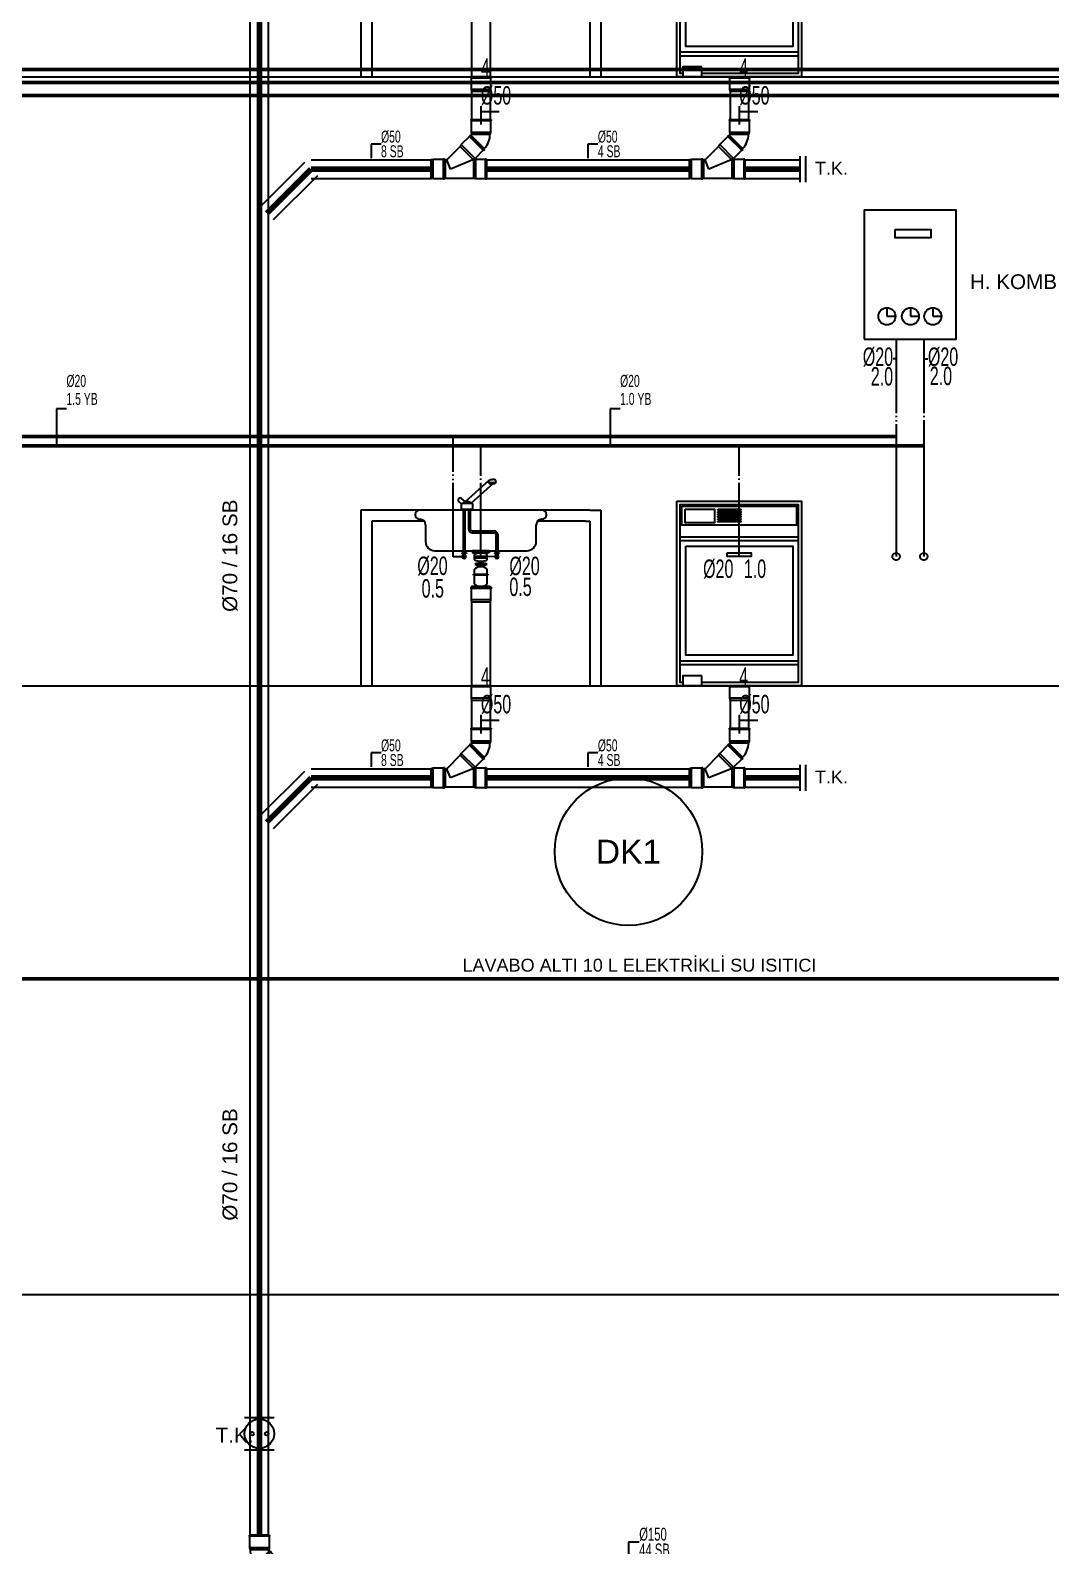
# Model space of a CAD drawing. Header units: centimetres. Extents: x -3952 to 26292, y -15092 to -10712.
# Drawn here: x 20156 to 20709, y -12496 to -11675 of the extents above; entities that cross this region are included whole.
import ezdxf
from ezdxf.enums import TextEntityAlignment as Align

# ---------------------------------------------------------------- set-up
doc = ezdxf.new("R2010")
doc.units = ezdxf.units.CM
for name, pattern in [('BASMA HATTI', [31, 25, -6]), ('PIS', [38, 30, -8]), ('SICAK', [4.6, 4, -0.15, 0.075, -0.15, 0.075, -0.15]), ('SOGUK', [4.375, 4, -0.15, 0.075, -0.15])]:
    doc.linetypes.add(name, pattern=pattern)
for name, color, linetype in [('MTY-CIHAZ', 135, 'Continuous'), ('MTY-PIS-SU-BORUSU', 6, 'PIS'), ('MTY-PISSU-CAP', 211, 'Continuous'), ('MTY-PISSU-KOLONNO', 211, 'Continuous'), ('MTY-PVC', 43, 'Continuous'), ('MTY-SEMA', 8, 'Continuous'), ('MTY-SICAKSU-BORU', 1, 'BASMA HATTI'), ('MTY-SOGUKSU-BORU', 5, 'Continuous'), ('MTY-TEFRIS', 15, 'Continuous'), ('MTY-TEMIZSU-CAP', 101, 'Continuous'), ('MTY-VANA', 1, 'Continuous'), ('MTY-YUK-BIRIMI', 7, 'Continuous')]:
    doc.layers.add(name, color=color, linetype=linetype)
doc.styles.add('CAP', font='wturkce.SHX', dxfattribs={"width": 0.65})
doc.styles.add('MTY_CAP', font='wturkce.SHX', dxfattribs={"width": 0.65, "height": 20})
doc.styles.add('MTYCAPLT', font='arial.ttf', dxfattribs={"width": 0.65, "height": 1})
doc.styles.add('ROTAS', font='arial.ttf')

# ---------------------------------------------------------------- blocks, each defined once
blk = doc.blocks.new('EVIYE1 KOLON')
at = {"layer": 'MTY-PVC', "color": 43}
for p, q in [((-5.5, 53.32), (-5.5, 52.72)), ((-5.03, 53.32), (-5.5, 53.32)), ((-5.3, 52.72), (-5.5, 52.72)), ((5.3, 52.72), (-5.3, 52.72)), ((-5.3, 52.72), (-5.3, 46.46)), ((5, 53.32), (-5.03, 53.32)), ((5, 53.81), (-5, 53.81)), ((-5, 53.81), (-5, 53.32)), ((5.5, 53.32), (4.97, 53.32)), ((5, 53.81), (5, 53.32)), ((5.5, 52.72), (5.3, 52.72)), ((5.3, 52.72), (5.3, 46.46)), ((5.5, 53.32), (5.5, 52.72)), ((5.3, 46.46), (-5.3, 46.46)), ((-5.3, 46.46), (-5, 45.32)), ((5, 45.32), (-5, 45.32)), ((-5, 45.32), (-5, 0)), ((5.3, 46.46), (5, 45.32)), ((5, 45.32), (5, 0))]:
    blk.add_line(p, q, dxfattribs=at)
at = {"layer": 'MTY-SICAKSU-BORU', "linetype": 'SICAK', "ltscale": 10}
for p, q in [((-15, 69.92), (-15, 135)), ((-9.13, 69.92), (-15, 69.92))]:
    blk.add_line(p, q, dxfattribs=at)
at = {"layer": 'MTY-SOGUKSU-BORU', "linetype": 'SOGUK', "ltscale": 10}
for p, q in [((0, 70), (0, 130)), ((9.14, 69.92), (0, 70))]:
    blk.add_line(p, q, dxfattribs=at)
at = {"layer": 'MTY-TEFRIS', "color": 4}
for p, q in [((4.33, 111.2), (-8.43, 99.61)), ((6.58, 109.64), (-5.44, 98.72)), ((4.2, 109.98), (4.29, 110.82)), ((4.2, 109.98), (6.23, 109.98)), ((4.58, 109.98), (4.58, 109.64)), ((7.82, 109.98), (4.58, 109.98)), ((4.58, 109.64), (7.82, 109.64)), ((5.28, 111.72), (6.23, 111.72)), ((7.17, 111.72), (6.23, 111.72)), ((8.25, 109.98), (6.23, 109.98)), ((7.82, 109.64), (7.82, 109.98)), ((8.25, 109.98), (8.16, 110.82)), ((-11.94, 101.4), (-12.12, 101.2)), ((-12.01, 99.79), (-10.45, 98.47)), ((-8.36, 99.67), (-10.53, 101.52)), ((-4.38, 98.72), (-10.45, 98.72)), ((-10.45, 95.77), (-10.45, 98.72)), ((-9.34, 98.78), (-9.41, 98.72)), ((-8.36, 99.62), (-7.41, 99.62)), ((-6.47, 99.62), (-7.41, 99.62)), ((-4.38, 95.77), (-4.38, 98.72)), ((33.13, 95.2), (-33.13, 95.2)), ((-10.45, 95.77), (-4.38, 95.77)), ((-10, 95.77), (-10, 95.39)), ((-10, 95.39), (-4.8, 95.39)), ((-9.63, 95.39), (-9.63, 71.96)), ((-8.63, 95.39), (-8.63, 71.96)), ((-6.76, 95.39), (-6.76, 84.89)), ((-5.76, 95.39), (-5.76, 84.89)), ((-4.8, 95.39), (-4.8, 95.77)), ((-33.13, 90.2), (-33, 90.2)), ((-30, 87.2), (-30, 78.16)), ((-4.76, 83.89), (7.14, 83.89)), ((-4.76, 82.89), (7.14, 82.89)), ((30, 78.16), (30, 87.2)), ((33.13, 90.2), (33, 90.2)), ((8.14, 81.89), (8.14, 71.96)), ((9.14, 81.89), (9.14, 71.96)), ((-25, 73.16), (25, 73.16)), ((-10.38, 71.96), (-10.38, 71.58)), ((-9.13, 71.96), (-10.38, 71.96)), ((-10.38, 71.58), (-9.13, 71.58)), ((-9.63, 71.58), (-9.63, 69.92)), ((-9.63, 69.92), (-8.63, 69.92)), ((-9.13, 71.96), (-7.87, 71.96)), ((-7.87, 71.58), (-9.13, 71.58)), ((-8.63, 71.58), (-8.63, 69.92)), ((-7.87, 71.96), (-7.87, 71.58)), ((4.54, 73.16), (-4.54, 73.16)), ((-4.54, 73.16), (-4.54, 72.09)), ((-4.54, 72.09), (0, 72.09)), ((-3.49, 68.17), (-3.49, 71.17)), ((3.49, 70.09), (-3.49, 70.09)), ((3.49, 69.1), (-3.49, 69.1)), ((-2.75, 65.33), (-2.75, 66.46)), ((-2.75, 66.46), (2.86, 66.46)), ((2.86, 65.93), (-2.75, 65.93)), ((-1, 72.09), (-1, 71.78)), ((-1, 67.56), (-1, 66.46)), ((4.54, 72.09), (0, 72.09)), ((1, 72.09), (1, 71.78)), ((1, 67.56), (1, 66.46)), ((2.86, 66.46), (2.86, 65.33)), ((3.49, 68.17), (3.49, 71.17)), ((4.54, 73.16), (4.54, 72.09)), ((7.38, 71.96), (7.38, 71.58)), ((8.64, 71.96), (7.38, 71.96)), ((7.38, 71.58), (8.64, 71.58)), ((8.14, 71.58), (8.14, 69.92)), ((9.14, 69.92), (8.14, 69.92)), ((8.64, 71.96), (9.9, 71.96)), ((9.9, 71.58), (8.64, 71.58)), ((9.14, 71.58), (9.14, 69.92)), ((9.9, 71.96), (9.9, 71.58)), ((-3.95, 59.82), (-3.95, 60.41)), ((-3.95, 60.41), (3.82, 60.41)), ((3.82, 59.82), (-3.95, 59.82)), ((-3.49, 60.41), (-3.49, 63.23)), ((-3.49, 55.1), (-3.49, 59.82)), ((2.86, 65.33), (-2.75, 65.33)), ((-1, 65.33), (-1, 64.49)), ((1, 65.33), (1, 64.49)), ((3.49, 60.41), (3.49, 63.23)), ((3.49, 55.1), (3.49, 59.82)), ((3.82, 60.41), (3.82, 59.82))]:
    blk.add_line(p, q, dxfattribs=at)
at = {"layer": 'MTY-TEFRIS', "color": 2}
for p, q in [((-65, 95.2), (-65, 0)), ((59.11, 95.2), (-65, 95.2)), ((59.11, 95.2), (65, 95.2)), ((65, 95.2), (65, 0)), ((-59, 89.2), (-59, 0)), ((-30.76, 89.2), (-59, 89.2)), ((56.74, 89.2), (30.76, 89.2)), ((56.74, 89.2), (59, 89.2)), ((59, 89.2), (59, 0))]:
    blk.add_line(p, q, dxfattribs=at)
at = {"layer": 'MTY-TEFRIS', "color": 4}
for centre, radius, start, end in [((5.28, 110.72), 1, 90, 174.07007), ((7.17, 110.72), 1, 5.92993, 90), ((-11.36, 100.55), 1, 139.57371, 229.57371), ((-11.18, 100.76), 1, 49.57371, 139.57371), ((-8.36, 98.62), 1, 90, 174.07007), ((-6.47, 98.62), 1, 5.92993, 90), ((-33.13, 92.7), 2.5, 90, 270), ((33.13, 92.7), 2.5, 270, 90), ((-33, 87.2), 3, 0, 90), ((-4.76, 84.89), 2, 180, 270), ((-4.76, 84.89), 1, 180, 270), ((7.14, 81.89), 2, 0, 90), ((7.14, 81.89), 1, 0, 90), ((33, 87.2), 3, 90, 180), ((-25, 78.16), 5, 180, 270), ((25, 78.16), 5, 270, 0), ((-9.13, 69.92), 1, 119.88579, 60.11421), ((-9.13, 70), 0.506, 189.04535, 350.95465), ((0, 62.3), 9.53, 68.53271, 111.46729), ((0, 77.03), 9.53, 248.53271, 291.46729), ((8.64, 69.92), 1, 119.88579, 60.11421), ((8.64, 70), 0.506, 189.04535, 350.95465), ((0, 59.16), 5.35, 49.37058, 130.62942), ((0, 59.16), 5.35, 229.37058, 310.62942)]:
    blk.add_arc(centre, radius, start, end, dxfattribs=at)
at = {"layer": 'MTY-PISSU-CAP', "lineweight": -3, "ltscale": 100, "style": 'CAP', "width": 0.65}
blk.add_attdef('PSCP', text='', height=10, dxfattribs=at).set_placement((0, -10), align=Align.MIDDLE_LEFT)
at = {"layer": 'MTY-TEMIZSU-CAP', "color": 101, "style": 'CAP', "width": 0.65}
blk.add_attdef('SCCP', text='', height=10, dxfattribs=at).set_placement((-18, 65), align=Align.MIDDLE_RIGHT)
blk.add_attdef('SOCP', text='', height=10, dxfattribs=at).set_placement((15.46, 64.92), align=Align.MIDDLE_LEFT)
at = {"layer": 'MTY-YUK-BIRIMI', "color": 101, "style": 'CAP', "width": 0.65}
blk.add_attdef('SC', text='', height=10, dxfattribs=at).set_placement((-20, 52.74), align=Align.MIDDLE_RIGHT)
blk.add_attdef('SO', text='', height=10, dxfattribs=at).set_placement((15.46, 53.61), align=Align.MIDDLE_LEFT)
at = {"layer": 'MTY-YUK-BIRIMI', "color": 211, "lineweight": -3, "ltscale": 100, "style": 'CAP', "width": 0.65}
blk.add_attdef('PS', text='', height=10, dxfattribs=at).set_placement((0, 5), align=Align.MIDDLE_LEFT)
blk = doc.blocks.new('PVC CATAL SAG')
at = {"layer": 'MTY-PISSU-CAP', "lineweight": -3, "ltscale": 100}
for p, q in [((0, -15.84), (0, -25.84)), ((10, -18.89), (0, -18.89))]:
    blk.add_line(p, q, dxfattribs=at)
at = {"layer": 'MTY-PVC', "color": 43}
for p, q in [((-5.5, 0), (-5.5, -0.6)), ((5.5, 0), (-5.5, 0)), ((-5.3, -0.6), (-5.5, -0.6)), ((5.3, -0.6), (-5.3, -0.6)), ((-5.3, -0.6), (-5.3, -6.85)), ((5.3, -6.85), (-5.3, -6.85)), ((-5.3, -6.85), (-5, -7.99)), ((5, -7.99), (-5, -7.99)), ((-5, -7.99), (-5, -22.87)), ((5.3, -6.85), (5, -7.99)), ((5, -7.99), (5, -22.87)), ((5.5, -0.6), (5.3, -0.6)), ((5.3, -0.6), (5.3, -6.85)), ((5.5, 0), (5.5, -0.6)), ((-5.5, -23.03), (-5.5, -23.63)), ((-5.5, -23.03), (-4.97, -23.03)), ((-5.5, -23.63), (-5.3, -23.63)), ((-5.3, -23.63), (5.3, -23.63)), ((-5.3, -23.63), (-5.3, -29.88)), ((-5, -23.03), (5.03, -23.03)), ((5.03, -23.03), (5.5, -23.03)), ((5.3, -23.63), (5.5, -23.63)), ((5.3, -23.63), (5.3, -29.88)), ((5.5, -23.03), (5.5, -23.63)), ((-6.17, -32.27), (-10.59, -36.69)), ((-5.88, -31.7), (-6.31, -32.13)), ((-5.88, -31.7), (-6.31, -32.13)), ((-6.31, -32.13), (-6.17, -32.27)), ((-6.31, -32.13), (-6.17, -32.27)), ((-6.17, -32.27), (1.33, -39.76)), ((-5.88, -31.7), (-5.58, -32.01)), ((-5.88, -31.7), (-5.58, -32.01)), ((-5.29, -31.73), (-5.58, -32.01)), ((-5.58, -32.01), (1.54, -39.13)), ((-5.3, -29.88), (5.3, -29.88)), ((-5.3, -29.88), (-5, -31.02)), ((-5.29, -31.73), (1.78, -38.8)), ((-5, -31.02), (5, -31.02)), ((5.3, -29.88), (5, -31.02)), ((-11.15, -37.73), (-18.46, -45)), ((-10.59, -36.69), (-11.15, -37.73)), ((-11.15, -37.73), (-4.14, -44.75)), ((-10.59, -36.69), (-3.09, -44.18)), ((1.33, -39.76), (-3.09, -44.18)), ((1.33, -39.76), (1.47, -39.9)), ((1.33, -39.76), (1.47, -39.9)), ((1.89, -39.48), (1.47, -39.9)), ((1.89, -39.48), (1.47, -39.9)), ((1.78, -38.8), (1.5, -39.08)), ((1.5, -39.08), (1.89, -39.48)), ((1.5, -39.08), (1.89, -39.48)), ((-25.86, -44.7), (-27, -45)), ((-27, -55), (-27, -45)), ((-25.86, -55.3), (-25.86, -44.7)), ((-20.33, -44.7), (-25.86, -44.7)), ((-19.73, -44.5), (-20.33, -44.5)), ((-20.33, -44.7), (-20.33, -44.5)), ((-20.33, -55.3), (-20.33, -44.7)), ((-19.73, -45), (-19.73, -44.5)), ((-19.73, -55), (-19.73, -45)), ((-19.33, -45), (-19.73, -45)), ((-18.46, -45), (-19.33, -45)), ((-19.33, -45), (-19.33, -55)), ((-19.33, -45), (-19.33, -55)), ((-19.33, -55), (-19.33, -45)), ((-19.33, -45), (-19.33, -55)), ((-16.5, -50), (-18.46, -45)), ((-4.43, -45), (-16.5, -50)), ((-4.14, -44.75), (-4.43, -45)), ((-4.02, -45), (-4.42, -45)), ((-3.09, -44.18), (-4.14, -44.75)), ((-2.88, -44.7), (-4.02, -45)), ((-4.02, -45), (-4.02, -55)), ((2.4, -44.7), (-2.88, -44.7)), ((-2.88, -44.7), (-2.88, -55.3)), ((3, -44.5), (2.4, -44.5)), ((2.4, -44.5), (2.4, -44.7)), ((2.4, -44.7), (2.4, -55.3)), ((3, -44.5), (3, -45)), ((3, -45), (3, -55)), ((-25.86, -55.3), (-27, -55)), ((-20.33, -55.3), (-25.86, -55.3)), ((-20.33, -55.5), (-20.33, -55.3)), ((-19.73, -55.5), (-20.33, -55.5)), ((-19.73, -55.5), (-19.73, -55)), ((-19.33, -55), (-19.73, -55)), ((-4.02, -55), (-19.33, -55)), ((-2.88, -55.3), (-4.02, -55)), ((2.4, -55.3), (-2.88, -55.3)), ((2.4, -55.3), (2.4, -55.5)), ((3, -55.5), (2.4, -55.5)), ((3, -55), (3, -55.5))]:
    blk.add_line(p, q, dxfattribs=at)
for radius in [1, 11]:
    blk.add_arc((-6, -31.02), radius, 315, 0, dxfattribs=at)
blk = doc.blocks.new('BULASIK MAKINASI1 KOLON')
at = {"layer": 'MTY-SOGUKSU-BORU', "linetype": 'SOGUK', "ltscale": 10}
blk.add_line((0, 70), (0, 130), dxfattribs=at)
at = {"layer": 'MTY-TEFRIS', "color": 4}
for p, q in [((-32.01, 80.72), (32.01, 80.72)), ((-32.01, 78.63), (32.01, 78.63)), ((-32.01, 13.53), (32.01, 13.53)), ((-32.01, 11.44), (32.01, 11.44))]:
    blk.add_line(p, q, dxfattribs=at)
for points in [[(-33.81, 100), (33.81, 100), (33.81, 0), (-33.81, 0)], [(-20.26, 5.42), (-30.48, 5.42), (-30.48, 0), (-20.26, 0)]]:
    blk.add_lwpolyline(points, close=True, dxfattribs=at)
blk.add_lwpolyline([(-30.48, 1.8), (-32.01, 1.8), (-32.01, 98.2), (32.01, 98.2), (32.01, 1.8), (-20.26, 1.8)], dxfattribs=at)
at = {"layer": 'MTY-TEFRIS', "color": 2}
for points in [[(-31.19, 97.28), (30.96, 97.28), (30.96, 87.1), (-31.19, 87.1)], [(-29.31, 95.74), (-13.38, 95.74), (-13.38, 88.32), (-29.31, 88.32)], [(-11.61, 95.74), (0.92, 95.74), (0.92, 95.26), (-11.61, 95.26)], [(-11.61, 94.44), (0.92, 94.44), (0.92, 93.96), (-11.61, 93.96)], [(-11.61, 93.13), (0.92, 93.13), (0.92, 92.66), (-11.61, 92.66)], [(-11.61, 91.83), (0.92, 91.83), (0.92, 91.35), (-11.61, 91.35)], [(-11.61, 90.52), (0.92, 90.52), (0.92, 90.05), (-11.61, 90.05)], [(-11.61, 89.22), (0.92, 89.22), (0.92, 88.74), (-11.61, 88.74)], [(-29.02, 75.63), (29.02, 75.63), (29.02, 16.53), (-29.02, 16.53)], [(-6.53, 71.95), (6.53, 71.95), (6.53, 69.94), (-6.53, 69.94)]]:
    blk.add_lwpolyline(points, close=True, dxfattribs=at)
at = {"layer": 'MTY-PISSU-CAP', "lineweight": -3, "ltscale": 100, "style": 'CAP', "width": 0.65}
blk.add_attdef('PSCP', text='', height=10, dxfattribs=at).set_placement((0, -10), align=Align.MIDDLE_LEFT)
at = {"layer": 'MTY-TEMIZSU-CAP', "color": 101, "style": 'CAP', "width": 0.65}
blk.add_attdef('SOCP', text='', height=10, dxfattribs=at).set_placement((-3.17, 63.4), align=Align.MIDDLE_RIGHT)
at = {"layer": 'MTY-YUK-BIRIMI', "color": 101, "style": 'CAP', "width": 0.65}
blk.add_attdef('SO', text='', height=10, dxfattribs=at).set_placement((2.5, 63.4), align=Align.MIDDLE_LEFT)
at = {"layer": 'MTY-YUK-BIRIMI', "color": 211, "lineweight": -3, "ltscale": 100, "style": 'CAP', "width": 0.65}
blk.add_attdef('PS', text='', height=10, dxfattribs=at).set_placement((0, 5), align=Align.MIDDLE_LEFT)
blk = doc.blocks.new('MTY-PIS SU CAP SB')
at = {"layer": 'MTY-PISSU-CAP'}
for p, q in [((0.83, 1.17), (0, 1.17)), ((0, 1.17), (0, 0))]:
    blk.add_line(p, q, dxfattribs=at)
at = {"layer": 'MTY-PISSU-CAP', "style": 'MTY_CAP', "width": 0.65}
blk.add_attdef('PSCP_001', (0.83, 1.29), '', height=1, dxfattribs=at)
at = {"layer": 'MTY-YUK-BIRIMI', "color": 211, "style": 'MTY_CAP', "width": 0.65}
blk.add_attdef('PS_001', (0.83, 0.07), '', height=1, dxfattribs=at)
blk = doc.blocks.new('KOMBI1 KOLON')
at = {"layer": 'MTY-SICAKSU-BORU', "linetype": 'SICAK', "ltscale": 10}
for p in [(-15, 187.75), (-15, 135)]:
    blk.add_line(p, (-15, 70), dxfattribs=at)
blk.add_circle((-15, 70), 2, dxfattribs=at)
at = {"layer": 'MTY-SOGUKSU-BORU', "linetype": 'SOGUK', "ltscale": 10}
for p in [(0, 187.75), (0, 130)]:
    blk.add_line(p, (0, 70), dxfattribs=at)
blk.add_circle((0, 70), 2, dxfattribs=at)
at = {"layer": 'MTY-TEFRIS'}
for p, q in [((-19.97, 204.84), (-19.97, 200.22)), ((-19.97, 200.22), (-15.35, 200.22)), ((-7.25, 204.84), (-7.25, 200.22)), ((-7.25, 200.22), (-2.63, 200.22)), ((4.91, 204.84), (4.91, 200.22)), ((4.91, 200.22), (9.54, 200.22))]:
    blk.add_line(p, q, dxfattribs=at)
for points in [[(-32.4, 187.75), (17.6, 187.75), (17.6, 257.75), (-32.4, 257.75)], [(-15.48, 247.28), (3.88, 247.28), (3.88, 242.83), (-15.48, 242.83)]]:
    blk.add_lwpolyline(points, close=True, dxfattribs=at)
for centre in [(-19.97, 200.22), (-7.25, 200.22), (4.91, 200.22)]:
    blk.add_circle(centre, 4.62, dxfattribs=at)
at = {"layer": 'MTY-TEMIZSU-CAP', "color": 101}
for p, q in [((-15, 177.16), (-16.63, 177.16)), ((0, 177.16), (2.22, 177.16))]:
    blk.add_line(p, q, dxfattribs=at)
at = {"layer": 'MTY-TEMIZSU-CAP', "color": 101, "style": 'CAP', "width": 0.65}
blk.add_attdef('SCCP', text='', height=10, dxfattribs=at).set_placement((-16.63, 178.35), align=Align.MIDDLE_RIGHT)
blk.add_attdef('SOCP', text='', height=10, dxfattribs=at).set_placement((2.22, 178.34), align=Align.MIDDLE_LEFT)
at = {"layer": 'MTY-YUK-BIRIMI', "color": 101, "style": 'CAP', "width": 0.65}
blk.add_attdef('SC', text='', height=10, dxfattribs=at).set_placement((-16.63, 167.7), align=Align.MIDDLE_RIGHT)
blk.add_attdef('SO', text='', height=10, dxfattribs=at).set_placement((3.25, 167.91), align=Align.MIDDLE_LEFT)
blk = doc.blocks.new('MTY-TEMIZ SU CAP MB')
at = {"layer": 'MTY-TEMIZSU-CAP'}
for p, q in [((0.83, 3.1), (0, 3.1)), ((0, 3.1), (0, 0))]:
    blk.add_line(p, q, dxfattribs=at)
at = {"layer": 'MTY-TEMIZSU-CAP', "style": 'MTY_CAP', "width": 0.65}
for tag, p in [('SOCP_001', (0.83, 4.92)), ('SCCP_001', (0.83, 1.92))]:
    blk.add_attdef(tag, p, '', height=1, dxfattribs=at)
at = {"layer": 'MTY-YUK-BIRIMI', "color": 101, "style": 'MTY_CAP', "width": 0.65}
for tag, p in [('SO_001', (0.83, 3.42)), ('SC_001', (0.83, 0.42))]:
    blk.add_attdef(tag, p, '', height=1, dxfattribs=at)
blk = doc.blocks.new('MTY-TEMIZLEME KAPAGI KOLON')
at = {"layer": 'MTY-VANA', "color": 1, "ltscale": 75}
for p, q in [((-10, 11), (10, 11)), ((-10, -11), (10, -11))]:
    blk.add_line(p, q, dxfattribs=at)
for centre, radius in [((0, 0), 10), ((-5, 0), 1.25), ((5, 0), 1.25)]:
    blk.add_circle(centre, radius, dxfattribs=at)
at = {"layer": 'MTY-VANA', "color": 1, "ltscale": 75, "style": 'MTYCAPLT'}
blk.add_attdef('TK', (-29.6, -6), '', height=10, dxfattribs=at)
blk = doc.blocks.new('PVC DIRSEK')
at = {"layer": 'MTY-PVC', "color": 43}
for p, q in [((-5.5, 0), (-5.5, -0.6)), ((5.5, 0), (-5.5, 0)), ((5.5, -0.6), (-5.5, -0.6)), ((-5.3, -0.6), (-5.3, -6.85)), ((5.3, -6.85), (-5.3, -6.85)), ((-5.3, -6.85), (-5, -7.99)), ((5, -7.99), (-5, -7.99)), ((5.3, -6.85), (5, -7.99)), ((5.3, -0.6), (5.3, -6.85)), ((5.5, 0), (5.5, -0.6)), ((-1.5, -16.05), (-1.89, -16.45)), ((-1.56, -16.12), (-1.89, -16.45)), ((5.29, -8.7), (-1.78, -15.77)), ((-1.78, -15.77), (-1.5, -16.05)), ((5.58, -8.98), (-1.56, -16.12)), ((6.31, -9.1), (-1.33, -16.73)), ((6.17, -9.24), (-1.33, -16.73)), ((10.59, -13.66), (3.09, -21.15)), ((11.18, -14.68), (4.11, -21.75)), ((5.29, -8.7), (5.58, -8.98)), ((5.88, -8.67), (5.51, -9.04)), ((5.88, -8.67), (5.58, -8.98)), ((5.88, -8.67), (6.31, -9.1)), ((5.88, -8.67), (6.31, -9.1)), ((6.31, -9.1), (6.17, -9.24)), ((6.17, -9.24), (10.59, -13.66)), ((10.59, -13.66), (11.18, -14.68)), ((11.89, -14.97), (11.89, -24.97)), ((11.89, -14.97), (12.29, -14.97)), ((12.29, -14.53), (12.29, -14.97)), ((12.29, -14.53), (12.89, -14.53)), ((12.29, -14.97), (12.29, -25.03)), ((12.89, -14.53), (12.89, -14.73)), ((12.89, -14.73), (12.89, -25.33)), ((12.89, -14.73), (19.14, -14.73)), ((19.14, -14.73), (20.28, -15.07)), ((19.14, -14.73), (19.14, -25.33)), ((20.28, -15.07), (20.28, -25)), ((-1.89, -16.45), (-1.47, -16.88)), ((-1.89, -16.45), (-1.47, -16.88)), ((-1.33, -16.73), (-1.47, -16.88)), ((-1.33, -16.73), (-1.47, -16.88)), ((-1.33, -16.73), (3.09, -21.15)), ((3.09, -21.15), (4.11, -21.75)), ((11.89, -24.97), (12.29, -24.97)), ((12.29, -24.97), (12.29, -25.53)), ((12.29, -25.53), (12.89, -25.53)), ((12.89, -25.33), (19.14, -25.33)), ((12.89, -25.33), (12.89, -25.53)), ((19.14, -25.33), (20.28, -25))]:
    blk.add_line(p, q, dxfattribs=at)
for centre, radius, start, end in [((6, -7.99), 11, 180, 225), ((6, -7.99), 1, 180, 225), ((11.89, -13.97), 1, 225, 270), ((11.89, -13.97), 11, 225, 270)]:
    blk.add_arc(centre, radius, start, end, dxfattribs=at)

msp = doc.modelspace()

# ---------------------------------------------------------------- linework, layer by layer
at = {"layer": 'MTY-PIS-SU-BORUSU', "const_width": 3}
for points in [[(20280, -12490.5), (20280, -11260)], [(20308, -11750), (20284, -11774)], [(20308, -11750), (20373, -11750)], [(20403, -11750), (20513, -11750)], [(20543, -11750), (20573, -11750)], [(20308, -12080), (20284, -12104)], [(20308, -12080), (20373, -12080)], [(20403, -12080), (20513, -12080)], [(20543, -12080), (20573, -12080)]]:
    msp.add_lwpolyline(points, dxfattribs=at)
at = {"layer": 'MTY-PISSU-KOLONNO'}
msp.add_circle((20480, -12120), 40, dxfattribs=at)
at = {"layer": 'MTY-PVC'}
for p, q in [((20275, -12490.5), (20275, -11260)), ((20285, -12490.5), (20285, -11260)), ((20304.46, -11746.46), (20280.46, -11770.46)), ((20308, -11745), (20373, -11745)), ((20403, -11745), (20513, -11745)), ((20543, -11745), (20573, -11745)), ((20573, -11757), (20573, -11743)), ((20576, -11757), (20576, -11743)), ((20311.54, -11753.54), (20287.54, -11777.54)), ((20308, -11755), (20373, -11755)), ((20403, -11755), (20513, -11755)), ((20543, -11755), (20573, -11755)), ((20308, -12075), (20373, -12075)), ((20403, -12075), (20513, -12075)), ((20543, -12075), (20573, -12075)), ((20573, -12087), (20573, -12073)), ((20576, -12087), (20576, -12073)), ((20304.46, -12076.46), (20280.46, -12100.46)), ((20311.54, -12083.54), (20287.54, -12107.54)), ((20308, -12085), (20373, -12085)), ((20403, -12085), (20513, -12085)), ((20543, -12085), (20573, -12085))]:
    msp.add_line(p, q, dxfattribs=at)
at = {"layer": 'MTY-SEMA'}
for points in [[(19040, -11700), (24590, -11700)], [(19040, -12030), (24590, -12030)], [(19040, -12360), (24590, -12360)]]:
    msp.add_lwpolyline(points, dxfattribs=at)
at = {"layer": 'MTY-SICAKSU-BORU', "const_width": 2}
msp.add_lwpolyline([(20625, -11895), (19785, -11895)], dxfattribs=at)
at = {"layer": 'MTY-SOGUKSU-BORU', "const_width": 2}
for points in [[(19500, -12255), (19500, -11696), (23452, -11696), (23452, -11900), (23490, -11900)], [(19460, -12255), (19460, -11703), (22176, -11703), (22176, -11900), (22220, -11900)], [(19420, -12255), (19420, -11710), (20900, -11710), (20900, -11900), (20950, -11900)], [(19680, -11900), (20640, -11900)], [(19580, -12255), (19580, -12189), (23464, -12189), (23464, -12230), (23490, -12230)]]:
    msp.add_lwpolyline(points, dxfattribs=at)

# ---------------------------------------------------------------- block references
at = {"layer": 'MTY-TEFRIS'}
for name, p, values in [('EVIYE1 KOLON', (20400, -11700), {'SO': '0.5', 'SOCP': 'Ø20', 'SC': '0.5', 'SCCP': 'Ø20', 'PSCP': 'Ø50', 'PS': '4'}), ('BULASIK MAKINASI1 KOLON', (20540, -11700), {'SO': '1.0', 'SOCP': 'Ø20', 'PSCP': 'Ø50', 'PS': '4'}), ('KOMBI1 KOLON', (20640, -12030), {'SO': '2.0', 'SOCP': 'Ø20', 'SC': '2.0', 'SCCP': 'Ø20'}), ('EVIYE1 KOLON', (20400, -12030), {'SO': '0.5', 'SOCP': 'Ø20', 'SC': '0.5', 'SCCP': 'Ø20', 'PSCP': 'Ø50', 'PS': '4'}), ('BULASIK MAKINASI1 KOLON', (20540, -12030), {'SO': '1.0', 'SOCP': 'Ø20', 'PSCP': 'Ø50', 'PS': '4'})]:
    msp.add_blockref(name, p, dxfattribs=at).add_auto_attribs(values)
for name, p in [('PVC CATAL SAG', (20400, -11700)), ('PVC CATAL SAG', (20540, -11700)), ('PVC CATAL SAG', (20400, -12030)), ('PVC CATAL SAG', (20540, -12030)), ('PVC DIRSEK', (20280, -12490.5))]:
    msp.add_blockref(name, p, dxfattribs=at)
for name, p, xscale, yscale, values in [('MTY-PIS SU CAP SB', (20340.5, -11744), 6.5, 6.5, {'PSCP_001': 'Ø50', 'PS_001': '8 SB'}), ('MTY-PIS SU CAP SB', (20458, -11744), 6.5, 6.5, {'PSCP_001': 'Ø50', 'PS_001': '4 SB'}), ('MTY-PIS SU CAP SB', (20340.5, -12074), 6.5, 6.5, {'PSCP_001': 'Ø50', 'PS_001': '8 SB'}), ('MTY-PIS SU CAP SB', (20458, -12074), 6.5, 6.5, {'PSCP_001': 'Ø50', 'PS_001': '4 SB'}), ('MTY-TEMIZLEME KAPAGI KOLON', (20280, -12435.5), 0.8, 0.8, {'TK': 'T.K.'}), ('MTY-PIS SU CAP SB', (20480, -12502.5), 7, 7, {'PSCP_001': 'Ø150', 'PS_001': '44 SB'})]:
    msp.add_blockref(name, p, dxfattribs=dict(at, xscale=xscale, yscale=yscale)).add_auto_attribs(values)
ref = msp.add_blockref('MTY-TEMIZ SU CAP MB', (20170, -11900), dxfattribs=dict(at, xscale=6.5, yscale=6.5))
ref.add_attrib('SO_001', '1.5 YB', (20175.42, -11877.79), dxfattribs={"layer": 'MTY-YUK-BIRIMI', "color": 101, "height": 6.5, "style": 'MTY_CAP', "width": 0.65})
ref.add_attrib('SOCP_001', 'Ø20', (20175.42, -11868.04), dxfattribs={"layer": 'MTY-TEMIZSU-CAP', "height": 6.5, "style": 'MTY_CAP', "width": 0.65})
ref = msp.add_blockref('MTY-TEMIZ SU CAP MB', (20470, -11900), dxfattribs=dict(at, xscale=6.5, yscale=6.5))
ref.add_attrib('SO_001', '1.0 YB', (20475.42, -11877.79), dxfattribs={"layer": 'MTY-YUK-BIRIMI', "color": 101, "height": 6.5, "style": 'MTY_CAP', "width": 0.65})
ref.add_attrib('SOCP_001', 'Ø20', (20475.42, -11868.04), dxfattribs={"layer": 'MTY-TEMIZSU-CAP', "height": 6.5, "style": 'MTY_CAP', "width": 0.65})

# ---------------------------------------------------------------- texts
at = {"layer": 'MTY-CIHAZ', "style": 'ROTAS'}
for s, height, p in [('H. KOMBİ 24 kW', 8, (20665, -11815)), ('LAVABO ALTI 10 L ELEKTRİKLİ SU ISITICI', 7, (20390, -12185))]:
    msp.add_text(s, height=height, dxfattribs=at).set_placement(p)
at = {"layer": 'MTY-PISSU-CAP', "style": 'ROTAS'}
for p in [(20581, -11753), (20581, -12083)]:
    msp.add_text('T.K.', height=7, dxfattribs=at).set_placement(p)
for p in [(20268, -11990), (20268, -12320)]:
    msp.add_text('Ø70 / 16 SB', height=8, rotation=90, dxfattribs=at).set_placement(p)
at = {"layer": 'MTY-PISSU-KOLONNO', "style": 'ROTAS'}
msp.add_text('DK1', height=13, dxfattribs=at).set_placement((20480, -12120), align=Align.MIDDLE_CENTER)

doc.saveas('drawing.dxf')
